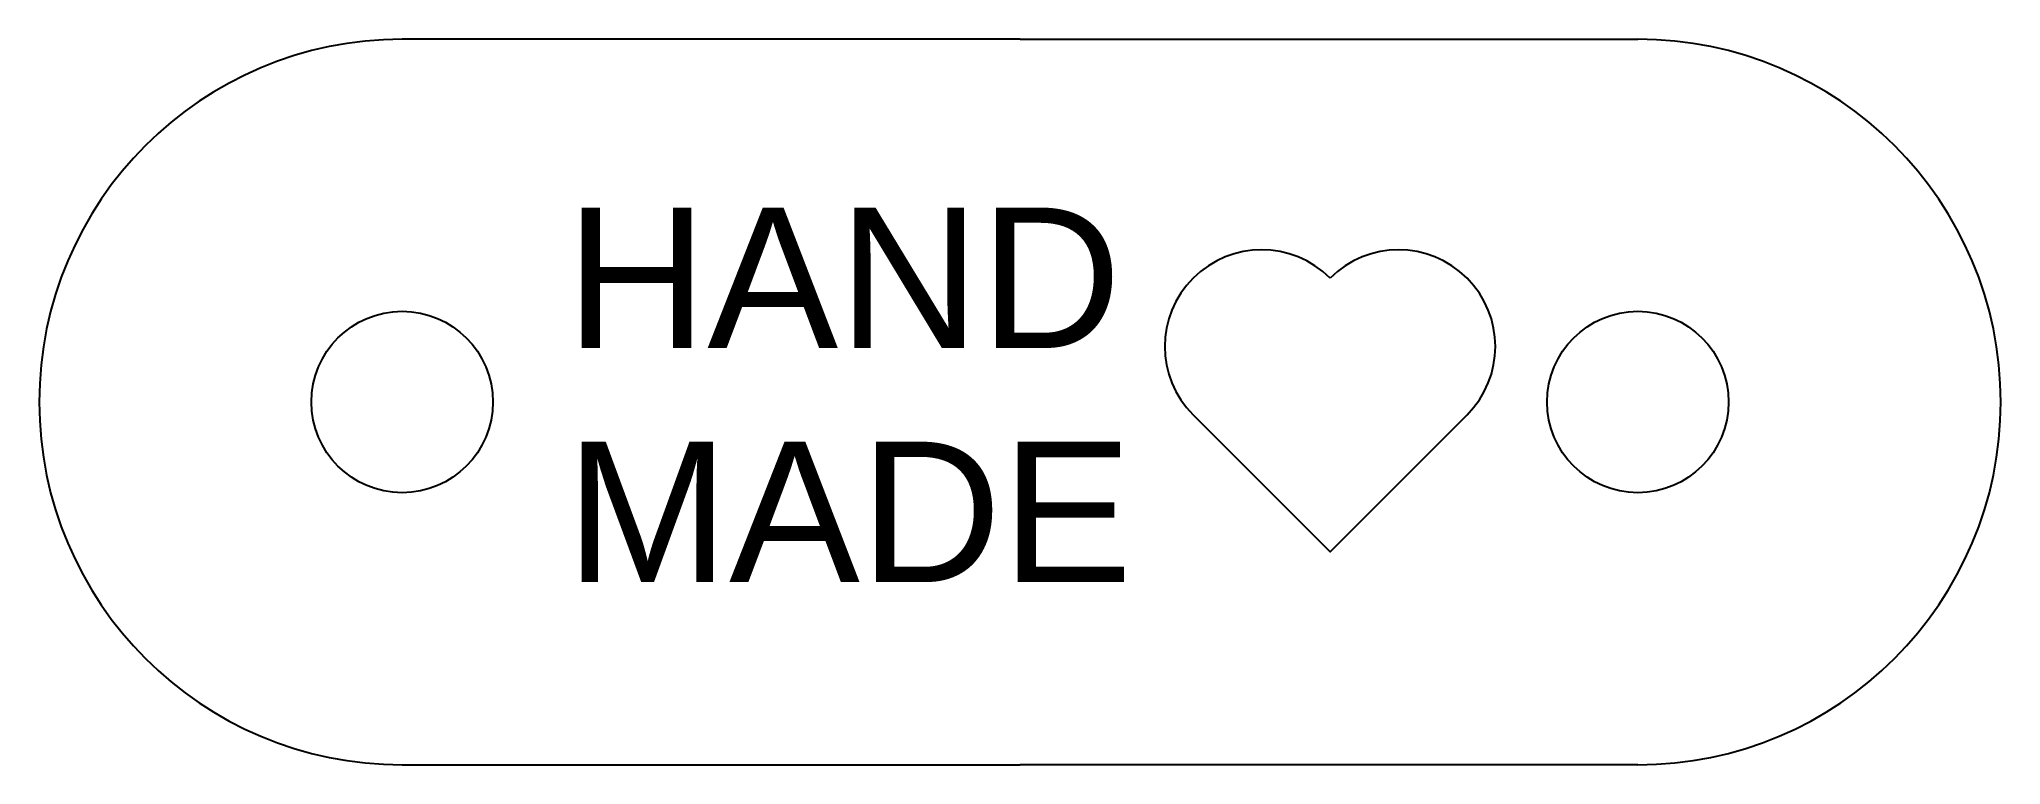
# Model space of a CAD drawing. Header units: millimetres. Extents: x 3.4 to 57.4, y 19.5 to 39.5.
import ezdxf

# ---------------------------------------------------------------- set-up
doc = ezdxf.new("R2010")
doc.units = ezdxf.units.MM
doc.header["$MEASUREMENT"] = 0
doc.styles.get("Standard").update_dxf_attribs({"font": 'arial.ttf'})

msp = doc.modelspace()

# ---------------------------------------------------------------- linework, layer by layer
for p, q in [((30.397, 39.472), (13.372, 39.472)), ((30.397, 39.472), (47.421, 39.472)), ((13.372, 19.472), (30.397, 19.472)), ((47.421, 19.472), (30.397, 19.472))]:
    msp.add_line(p, q)
msp.add_lwpolyline([(42.714, 29.116), (38.942, 25.344), (35.171, 29.116)])
for centre in [(13.372, 29.472), (47.421, 29.472)]:
    msp.add_circle(centre, 2.5)
for centre, radius, start, end in [((13.372, 29.472), 10, 90, 270), ((47.421, 29.472), 10, 270, 90), ((37.056, 31.002), 2.667, 45, 225), ((40.828, 31.002), 2.667, 315, 135)]:
    msp.add_arc(centre, radius, start, end)

# ---------------------------------------------------------------- texts
at = {"insert": (17.876, 34.832), "char_height": 3.8705, "attachment_point": 1}
msp.add_mtext_dynamic_manual_height_columns('HAND^JMADE', width=32.45899, gutter_width=1.2, heights=[0], dxfattribs=at)

doc.saveas('drawing.dxf')
